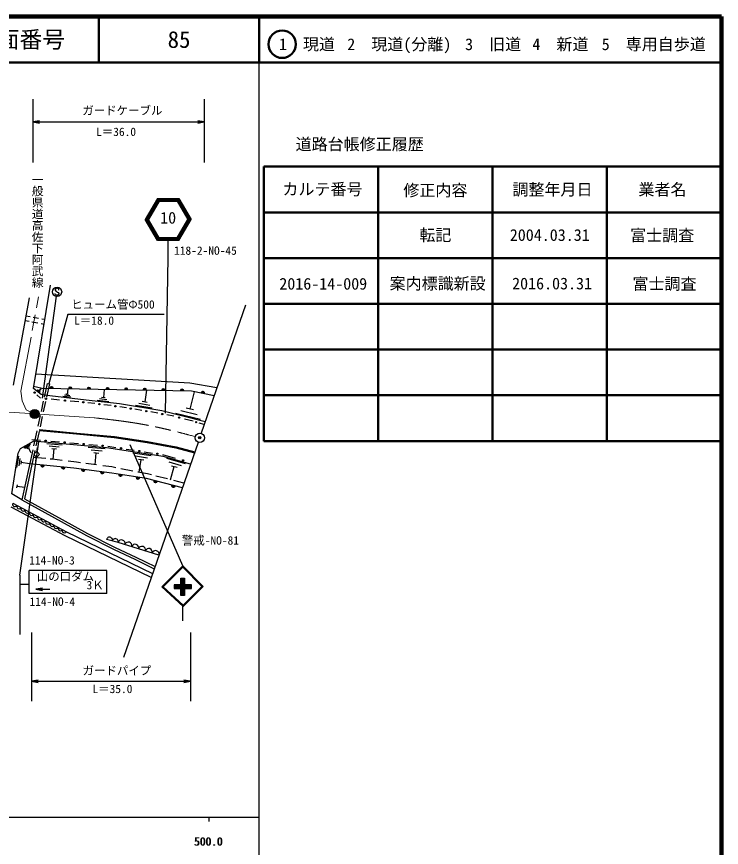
# Model space of a CAD drawing. Units: millimetres, scale not verified. Extents: x 40000 to 680000, y 20000 to 380000.
# Drawn here: x 526006 to 680000, y 198357 to 380000 of the extents above; entities that cross this region are included whole.
import ezdxf
from ezdxf.enums import TextEntityAlignment as Align

# ---------------------------------------------------------------- set-up
doc = ezdxf.new("R2010")
doc.units = ezdxf.units.MM
doc.header["$LTSCALE"] = 1000
doc.header["$PDMODE"] = 32
doc.header["$PDSIZE"] = 500
doc.linetypes.add('CHAIN', pattern=[18.5, 12, -1.5, 3.5, -1.5])
for name, color, linetype, lineweight in [('M-BGD', 7, 'Continuous', 25), ('M-BMK', 2, 'CHAIN', 13), ('M-BMK-SRVR', 3, 'Continuous', 25), ('M-STR-HTXT', 7, 'Continuous', 13), ('M-STR-STR3', 7, 'Continuous', 25), ('M-STR-STRC', 7, 'Continuous', 25), ('M-TTL', 2, 'Continuous', 140), ('M-TTL-BAND', 7, 'Continuous', 25), ('M-TTL-FRAM', 2, 'Continuous', 50), ('M-TTL-LINE', 7, 'Continuous', 50)]:
    doc.layers.add(name, color=color, linetype=linetype, lineweight=lineweight)
doc.layers.add('M-OTRS', color=6, linetype='Continuous')
doc.layers.add('M-TTL-TXT', color=7, linetype='Continuous')
doc.styles.add('@ＭＳ ゴシック', font='')
doc.styles.add('ＭＳ ゴシック', font='')
doc.styles.get('@ＭＳ ゴシック').set_extended_font_data('@MS Gothic')
doc.styles.get('ＭＳ ゴシック').set_extended_font_data('MS Gothic')

# ---------------------------------------------------------------- blocks, each defined once
blk = doc.blocks.new('open_arrow')
at = {"color": 0, "linetype": 'Continuous', "lineweight": -2}
blk.add_lwpolyline([(7.5, 1.25), (0, 0), (7.5, -1.25)], dxfattribs=at)

msp = doc.modelspace()

# ---------------------------------------------------------------- linework, layer by layer
at = {"layer": 'M-BGD'}
for p, q in [((529657, 298725), (533429, 321273)), ((528735, 318480), (525251, 299416)), ((528026, 314599), (528943, 314427)), ((529596, 314304), (530787, 314079)), ((527842, 313593), (528712, 313418)), ((529344, 313291), (530608, 313037)), ((531384, 312881), (532004, 312756)), ((531543, 313937), (532182, 313817)), ((563850, 299839), (530171, 301801)), ((532680, 299814), (532020, 296780)), ((532680, 299814), (533168, 299708)), ((569776, 298844), (563850, 299839)), ((531356, 297401), (529657, 298725)), ((531605, 298723), (529723, 299121)), ((531161, 297805), (530471, 298345)), ((531121, 298005), (530671, 298355)), ((531081, 298205), (530871, 298365)), ((531361, 298775), (530981, 298285)), ((564205, 298115), (531605, 298723)), ((533168, 299708), (532531, 296775)), ((537201, 298615), (537061, 297395)), ((545161, 298475), (544961, 296705)), ((554411, 298295), (554001, 295745)), ((564821, 297995), (563871, 294205)), ((569177, 297115), (564205, 298115)), ((531250, 296543), (530439, 297309)), ((533228, 297113), (531356, 297401)), ((541204, 296162), (533228, 297113)), ((535407, 296163), (533559, 296332)), ((537871, 296765), (536121, 296975)), ((537601, 297065), (536461, 297205)), ((537321, 297365), (536791, 297425)), ((548490, 295327), (541204, 296162)), ((546131, 295795), (543601, 296085)), ((545741, 296225), (544091, 296415)), ((545341, 296655), (544581, 296745)), ((531830, 295904), (531348, 293689)), ((532325, 295827), (531839, 293590)), ((539565, 295783), (537717, 295952)), ((543114, 295377), (541536, 295557)), ((546663, 294971), (545085, 295152)), ((557762, 293801), (548490, 295327)), ((550009, 294439), (548522, 294676)), ((555631, 294355), (551991, 294955)), ((555091, 295005), (552721, 295395)), ((554541, 295655), (553451, 295835)), ((564681, 293995), (563051, 294405)), ((531149, 292772), (530641, 290435)), ((531620, 292585), (531120, 290285)), ((553355, 293907), (551868, 294143)), ((556853, 293273), (555299, 293555)), ((567206, 291420), (557762, 293801)), ((560352, 292639), (558797, 292921)), ((566161, 291895), (560741, 293255)), ((565421, 292945), (561901, 293835)), ((564560, 291524), (562689, 292019)), ((567000, 290827), (565916, 291137)), ((530430, 289467), (529714, 286169)), ((530903, 289289), (530217, 286131)), ((531034, 289742), (531015, 289543)), ((531015, 289543), (539111, 288759)), ((531034, 289742), (539130, 288959)), ((539130, 288959), (547357, 288175)), ((526852, 285553), (529702, 287147)), ((529347, 287527), (531191, 287364)), ((537644, 286455), (529702, 287147)), ((533497, 287160), (535342, 286997)), ((539111, 288759), (547333, 287976)), ((547333, 287976), (554550, 286890)), ((547357, 288175), (554583, 287087)), ((554583, 287087), (560851, 285911)), ((526369, 284539), (526852, 285553)), ((529516, 285260), (527138, 274324)), ((527551, 285715), (529071, 286565)), ((527951, 285645), (528941, 286195)), ((528341, 285565), (528801, 285815)), ((529161, 284625), (528571, 285695)), ((530451, 284805), (530571, 285795)), ((532611, 286695), (535961, 286405)), ((533151, 286145), (535331, 285955)), ((533691, 285585), (534701, 285495)), ((533991, 283195), (534201, 285545)), ((545617, 285748), (537644, 286455)), ((537648, 286794), (539493, 286631)), ((541661, 285895), (545361, 285565)), ((541799, 286427), (543643, 286264)), ((542261, 285285), (544671, 285075)), ((558052, 283846), (545617, 285748)), ((545949, 286060), (547718, 285791)), ((549929, 285454), (551698, 285185)), ((554550, 286890), (560807, 285716)), ((560807, 285716), (564872, 284635)), ((560851, 285911), (564923, 284828)), ((524969, 275653), (526369, 284539)), ((526081, 281385), (526471, 283895)), ((526531, 281765), (526781, 283405)), ((530003, 285146), (527706, 274583)), ((532364, 283356), (529609, 283617)), ((530301, 283815), (530121, 282835)), ((542851, 284665), (543971, 284575)), ((543181, 282025), (543411, 284625)), ((551391, 284655), (555381, 284055)), ((552001, 283955), (554601, 283565)), ((553908, 284848), (555677, 284579)), ((557888, 284242), (560653, 283458)), ((563998, 282155), (558052, 283846)), ((558731, 283445), (562841, 282275)), ((526971, 282145), (527091, 282905)), ((528791, 282245), (527031, 282525)), ((538487, 281298), (528857, 282229)), ((533791, 283221), (533340, 283264)), ((535950, 282958), (533791, 283221)), ((539062, 282578), (537272, 282797)), ((539945, 282461), (539062, 282578)), ((543490, 281988), (541092, 282308)), ((546776, 281550), (544821, 281810)), ((547701, 281368), (546776, 281550)), ((552611, 283245), (553811, 283065)), ((552781, 280365), (553211, 283155)), ((559281, 282625), (561951, 281865)), ((559621, 278755), (560441, 281635)), ((559821, 281805), (561051, 281455)), ((546796, 280213), (538487, 281298)), ((554393, 278992), (546796, 280213)), ((551400, 280640), (548765, 281159)), ((554619, 280007), (552516, 280421)), ((555507, 279785), (554619, 280007)), ((562215, 277006), (554393, 278992)), ((558994, 278914), (556455, 279548)), ((562567, 278022), (560340, 278578)), ((526071, 276945), (526181, 277625)), ((527701, 277035), (526131, 277285)), ((527138, 274324), (524969, 275653)), ((527138, 274324), (535711, 269630)), ((527706, 274583), (535952, 270068)), ((524760, 272814), (536510, 266578)), ((525182, 273609), (536917, 267381)), ((535711, 269630), (541253, 266566)), ((535952, 270068), (541486, 267008)), ((536917, 267381), (555719, 258245)), ((536510, 266578), (555326, 257435)), ((541253, 266566), (547348, 263502)), ((541486, 267008), (547567, 263951)), ((548192, 265054), (545663, 265686)), ((547348, 263502), (551846, 261383)), ((547567, 263951), (552063, 261834)), ((557097, 262225), (548192, 265054)), ((552063, 261834), (556248, 259772)), ((551846, 261383), (556083, 259296))]:
    msp.add_line(p, q, dxfattribs=at)
for centre, radius in [((529932, 297788), 150), ((529932, 297788), 100), ((529932, 297788), 50), ((532405, 296437), 150), ((532405, 296437), 100), ((532405, 296437), 50), ((536562, 296057), 150), ((536562, 296057), 100), ((536562, 296057), 50), ((540550, 295670), 150), ((540550, 295670), 100), ((540550, 295670), 50), ((544099, 295264), 150), ((544099, 295264), 100), ((544099, 295264), 50), ((547592, 294823), 150), ((547592, 294823), 100), ((547592, 294823), 50), ((550938, 294291), 150), ((550938, 294291), 100), ((550938, 294291), 50), ((529943, 293126), 1000), ((529943, 293126), 900), ((529943, 293126), 800), ((529943, 293126), 700), ((529943, 293126), 600), ((529943, 293126), 500), ((529943, 293126), 400), ((529943, 293126), 300), ((529943, 293126), 200), ((529943, 293126), 100), ((554327, 293731), 150), ((554327, 293731), 100), ((554327, 293731), 50), ((557825, 293097), 150), ((557825, 293097), 100), ((557825, 293097), 50), ((561521, 292329), 150), ((561521, 292329), 100), ((561521, 292329), 50), ((565238, 291330), 150), ((565238, 291330), 100), ((565238, 291330), 50), ((532344, 287262), 150), ((532344, 287262), 100), ((532344, 287262), 50), ((536495, 286896), 150), ((536495, 286896), 100), ((536495, 286896), 50), ((540646, 286529), 150), ((540646, 286529), 100), ((540646, 286529), 50), ((544796, 286162), 150), ((544796, 286162), 100), ((544796, 286162), 50), ((548823, 285623), 150), ((548823, 285623), 100), ((548823, 285623), 50), ((530395, 284306), 500), ((552803, 285016), 150), ((552803, 285016), 100), ((552803, 285016), 50), ((556783, 284410), 150), ((556783, 284410), 100), ((556783, 284410), 50), ((562382, 282969), 150), ((562382, 282969), 100), ((562382, 282969), 50)]:
    msp.add_circle(centre, radius, dxfattribs=at)
for centre, radius, start, end in [((533642, 298685), 400, 358.93084, 178.93084), ((533642, 298685), 400, 358.93084, 178.93084), ((533642, 298685), 350, 358.93084, 178.93084), ((533642, 298685), 300, 358.93084, 178.93084), ((533642, 298685), 250, 358.93084, 178.93084), ((533642, 298685), 200, 358.93084, 178.93084), ((533642, 298685), 150, 358.93084, 178.93084), ((533642, 298685), 100, 358.93084, 178.93084), ((533642, 298685), 50, 358.93084, 178.93084), ((537717, 298609), 400, 358.93084, 178.93084), ((537717, 298609), 400, 358.93084, 178.93084), ((537717, 298609), 350, 358.93084, 178.93084), ((537717, 298609), 300, 358.93084, 178.93084), ((537717, 298609), 250, 358.93084, 178.93084), ((537717, 298609), 200, 358.93084, 178.93084), ((537717, 298609), 150, 358.93084, 178.93084), ((537717, 298609), 100, 358.93084, 178.93084), ((537717, 298609), 50, 358.93084, 178.93084), ((541792, 298533), 400, 358.93084, 178.93084), ((541792, 298533), 400, 358.93084, 178.93084), ((541792, 298533), 350, 358.93084, 178.93084), ((541792, 298533), 300, 358.93084, 178.93084), ((541792, 298533), 250, 358.93084, 178.93084), ((541792, 298533), 200, 358.93084, 178.93084), ((541792, 298533), 150, 358.93084, 178.93084), ((541792, 298533), 100, 358.93084, 178.93084), ((541792, 298533), 50, 358.93084, 178.93084), ((545867, 298457), 400, 358.93084, 178.93084), ((545867, 298457), 400, 358.93084, 178.93084), ((545867, 298457), 350, 358.93084, 178.93084), ((545867, 298457), 300, 358.93084, 178.93084), ((545867, 298457), 250, 358.93084, 178.93084), ((545867, 298457), 200, 358.93084, 178.93084), ((545867, 298457), 150, 358.93084, 178.93084), ((545867, 298457), 100, 358.93084, 178.93084), ((545867, 298457), 50, 358.93084, 178.93084), ((549942, 298381), 400, 358.93084, 178.93084), ((549942, 298381), 400, 358.93084, 178.93084), ((549942, 298381), 350, 358.93084, 178.93084), ((549942, 298381), 300, 358.93084, 178.93084), ((549942, 298381), 250, 358.93084, 178.93084), ((549942, 298381), 200, 358.93084, 178.93084), ((549942, 298381), 150, 358.93084, 178.93084), ((549942, 298381), 100, 358.93084, 178.93084), ((549942, 298381), 50, 358.93084, 178.93084), ((554017, 298305), 400, 358.93084, 178.93084), ((554017, 298305), 400, 358.93084, 178.93084), ((554017, 298305), 350, 358.93084, 178.93084), ((554017, 298305), 300, 358.93084, 178.93084), ((554017, 298305), 250, 358.93084, 178.93084), ((554017, 298305), 200, 358.93084, 178.93084), ((554017, 298305), 150, 358.93084, 178.93084), ((554017, 298305), 100, 358.93084, 178.93084), ((554017, 298305), 50, 358.93084, 178.93084), ((558092, 298229), 400, 358.93084, 178.93084), ((558092, 298229), 400, 358.93084, 178.93084), ((558092, 298229), 350, 358.93084, 178.93084), ((558092, 298229), 300, 358.93084, 178.93084), ((558092, 298229), 250, 358.93084, 178.93084), ((558092, 298229), 200, 358.93084, 178.93084), ((558092, 298229), 150, 358.93084, 178.93084), ((558092, 298229), 100, 358.93084, 178.93084), ((558092, 298229), 50, 358.93084, 178.93084), ((562167, 298153), 400, 358.93084, 178.93084), ((562167, 298153), 400, 358.93084, 178.93084), ((562167, 298153), 350, 358.93084, 178.93084), ((562167, 298153), 300, 358.93084, 178.93084), ((562167, 298153), 250, 358.93084, 178.93084), ((562167, 298153), 200, 358.93084, 178.93084), ((562167, 298153), 150, 358.93084, 178.93084), ((562167, 298153), 100, 358.93084, 178.93084), ((562167, 298153), 50, 358.93084, 178.93084), ((566691, 297615), 400, 348.63173, 168.63173), ((566691, 297615), 400, 348.63173, 168.63173), ((566691, 297615), 350, 348.63173, 168.63173), ((566691, 297615), 300, 348.63173, 168.63173), ((566691, 297615), 250, 348.63173, 168.63173), ((566691, 297615), 200, 348.63173, 168.63173), ((566691, 297615), 150, 348.63173, 168.63173), ((566691, 297615), 100, 348.63173, 168.63173), ((566691, 297615), 50, 348.63173, 168.63173), ((531645, 281959), 400, 174.47927, 354.47927), ((531645, 281959), 400, 174.47927, 354.47927), ((531645, 281959), 350, 174.47927, 354.47927), ((531645, 281959), 300, 174.47927, 354.47927), ((531645, 281959), 250, 174.47927, 354.47927), ((531645, 281959), 200, 174.47927, 354.47927), ((531645, 281959), 150, 174.47927, 354.47927), ((531645, 281959), 100, 174.47927, 354.47927), ((531645, 281959), 50, 174.47927, 354.47927), ((536207, 281518), 400, 174.47927, 354.47927), ((536207, 281518), 400, 174.47927, 354.47927), ((536207, 281518), 350, 174.47927, 354.47927), ((536207, 281518), 300, 174.47927, 354.47927), ((536207, 281518), 250, 174.47927, 354.47927), ((536207, 281518), 200, 174.47927, 354.47927), ((536207, 281518), 150, 174.47927, 354.47927), ((536207, 281518), 100, 174.47927, 354.47927), ((536207, 281518), 50, 174.47927, 354.47927), ((540565, 281027), 400, 172.55859, 352.55859), ((540565, 281027), 400, 172.55859, 352.55859), ((540565, 281027), 350, 172.55859, 352.55859), ((540565, 281027), 300, 172.55859, 352.55859), ((540565, 281027), 250, 172.55859, 352.55859), ((540565, 281027), 200, 172.55859, 352.55859), ((540565, 281027), 150, 172.55859, 352.55859), ((540565, 281027), 100, 172.55859, 352.55859), ((540565, 281027), 50, 172.55859, 352.55859), ((544719, 280484), 400, 172.55859, 352.55859), ((544719, 280484), 400, 172.55859, 352.55859), ((544719, 280484), 350, 172.55859, 352.55859), ((544719, 280484), 300, 172.55859, 352.55859), ((544719, 280484), 250, 172.55859, 352.55859), ((544719, 280484), 200, 172.55859, 352.55859), ((544719, 280484), 150, 172.55859, 352.55859), ((544719, 280484), 100, 172.55859, 352.55859), ((544719, 280484), 50, 172.55859, 352.55859), ((548696, 279908), 400, 170.86982, 350.86982), ((548696, 279908), 400, 170.86982, 350.86982), ((548696, 279908), 350, 170.86982, 350.86982), ((548696, 279908), 300, 170.86982, 350.86982), ((548696, 279908), 250, 170.86982, 350.86982), ((548696, 279908), 200, 170.86982, 350.86982), ((548696, 279908), 150, 170.86982, 350.86982), ((548696, 279908), 100, 170.86982, 350.86982), ((548696, 279908), 50, 170.86982, 350.86982), ((552494, 279297), 400, 170.86982, 350.86982), ((552494, 279297), 400, 170.86982, 350.86982), ((552494, 279297), 350, 170.86982, 350.86982), ((552494, 279297), 300, 170.86982, 350.86982), ((552494, 279297), 250, 170.86982, 350.86982), ((552494, 279297), 200, 170.86982, 350.86982), ((552494, 279297), 150, 170.86982, 350.86982), ((552494, 279297), 100, 170.86982, 350.86982), ((552494, 279297), 50, 170.86982, 350.86982), ((556349, 278495), 400, 165.752, 345.752), ((556349, 278495), 400, 165.752, 345.752), ((556349, 278495), 350, 165.752, 345.752), ((556349, 278495), 300, 165.752, 345.752), ((556349, 278495), 250, 165.752, 345.752), ((556349, 278495), 200, 165.752, 345.752), ((556349, 278495), 150, 165.752, 345.752), ((556349, 278495), 100, 165.752, 345.752), ((556349, 278495), 50, 165.752, 345.752), ((560260, 277502), 400, 165.752, 345.752), ((560260, 277502), 400, 165.752, 345.752), ((560260, 277502), 350, 165.752, 345.752), ((560260, 277502), 300, 165.752, 345.752), ((560260, 277502), 250, 165.752, 345.752), ((560260, 277502), 200, 165.752, 345.752), ((560260, 277502), 150, 165.752, 345.752), ((560260, 277502), 100, 165.752, 345.752), ((560260, 277502), 50, 165.752, 345.752), ((525634, 273369), 511, 152.04388, 332.04388), ((526536, 272890), 511, 152.04388, 332.04388), ((527439, 272411), 511, 152.04388, 332.04388), ((528342, 271932), 511, 152.04388, 332.04388), ((529244, 271453), 511, 152.04388, 332.04388), ((530147, 270974), 511, 152.04388, 332.04388), ((531050, 270495), 511, 152.04388, 332.04388), ((531952, 270016), 511, 152.04388, 332.04388), ((532855, 269537), 511, 152.04388, 332.04388), ((533758, 269058), 511, 152.04388, 332.04388), ((534661, 268579), 511, 152.04388, 332.04388), ((535563, 268099), 511, 152.04388, 332.04388), ((536466, 267620), 511, 152.04388, 332.04388), ((546296, 265528), 652, 345.96376, 165.96376), ((547560, 265212), 652, 345.96376, 165.96376), ((548934, 264818), 779, 342.3743, 162.3743), ((550418, 264347), 779, 342.3743, 162.3743), ((551903, 263875), 779, 342.3743, 162.3743), ((553387, 263404), 779, 342.3743, 162.3743), ((554871, 262932), 779, 342.3743, 162.3743), ((556355, 262461), 779, 342.3743, 162.3743)]:
    msp.add_arc(centre, radius, start, end, dxfattribs=at)
at = {"layer": 'M-BMK'}
for p, q in [((526940, 298115), (530794, 318699)), ((527194, 295985), (526940, 298115)), ((528106, 294059), (527194, 295985)), ((520152, 293814), (528947, 293222)), ((528995, 293607), (528106, 294059)), ((530942, 293088), (542925, 292282))]:
    msp.add_line(p, q, dxfattribs=at)
msp.add_open_spline([(542925, 292282), (545633, 291984), (548341, 291686), (551033, 291273), (553410, 290908), (555774, 290455), (558119, 289919), (560450, 289387), (562760, 288773), (565071, 288160)], degree=3, knots=[0, 0, 0, 0, 1, 1, 1, 2, 2, 2, 3, 3, 3, 3], dxfattribs=at)
at = {"layer": 'M-BMK-SRVR'}
for p, q in [((576028, 316902), (566337, 288910)), ((565644, 286910), (549366, 239896))]:
    msp.add_line(p, q, dxfattribs=at)
msp.add_circle((566039, 287908), 1000, dxfattribs=at)
at = {"layer": 'M-OTRS'}
msp.add_point((566027, 287936), dxfattribs=at)
at = {"layer": 'M-STR-STR3'}
for p, q in [((529548, 361947), (529548, 348101)), ((567014, 361947), (567014, 348101)), ((529548, 356962), (567014, 356962)), ((537198, 314961), (533026, 299739)), ((537258, 314961), (558259, 314961)), ((529287, 245333), (529287, 230334)), ((563971, 245333), (563971, 230334)), ((529287, 234669), (563971, 234669))]:
    msp.add_line(p, q, dxfattribs=at)
at = {"layer": 'M-STR-STRC'}
for p, q in [((556774, 340265), (554118, 335665)), ((556861, 340115), (554292, 335665)), ((556947, 339965), (554465, 335665)), ((557034, 339815), (554638, 335665)), ((556774, 340265), (561467, 340265)), ((556861, 340115), (561380, 340115)), ((556947, 339965), (561294, 339965)), ((557034, 339815), (561207, 339815)), ((561207, 339815), (563603, 335665)), ((561294, 339965), (563776, 335665)), ((561380, 340115), (563950, 335665)), ((561467, 340265), (564123, 335665)), ((557121, 339665), (554811, 335665)), ((557121, 339665), (561121, 339665)), ((561121, 339665), (563430, 335665)), ((556774, 331065), (554118, 335665)), ((556861, 331215), (554292, 335665)), ((556947, 331365), (554465, 335665)), ((557034, 331515), (554638, 335665)), ((557121, 331665), (554811, 335665)), ((561121, 331665), (563430, 335665)), ((561207, 331515), (563603, 335665)), ((561294, 331365), (563776, 335665)), ((561380, 331215), (563950, 335665)), ((561467, 331065), (564123, 335665)), ((561467, 331065), (556774, 331065)), ((561380, 331215), (556861, 331215)), ((561294, 331365), (556947, 331365)), ((561207, 331515), (557034, 331515)), ((561121, 331665), (557121, 331665)), ((559071, 331065), (559071, 327366)), ((559071, 327366), (558433, 293331)), ((534567, 320532), (534443, 320347)), ((534443, 320347), (534446, 320216)), ((534446, 320216), (534509, 320087)), ((534509, 320087), (534765, 319905)), ((534759, 320598), (534567, 320532)), ((534881, 320595), (534759, 320598)), ((534765, 319905), (534894, 319773)), ((535131, 320476), (534881, 320595)), ((534894, 319773), (535073, 319657)), ((535194, 320345), (535131, 320476)), ((535194, 320216), (535194, 320345)), ((534621, 318862), (531593, 296563)), ((534446, 319368), (534443, 319489)), ((534486, 319265), (534446, 319368)), ((534570, 319154), (534486, 319265)), ((534757, 319094), (534570, 319154)), ((534891, 319094), (534757, 319094)), ((534991, 319123), (534891, 319094)), ((535133, 319215), (534991, 319123)), ((535073, 319657), (535199, 319457)), ((535194, 319347), (535133, 319215)), ((535199, 319457), (535194, 319347)), ((526741, 257902), (530831, 287048)), ((562322, 259914), (550790, 286390)), ((562322, 259914), (557764, 255357)), ((557805, 255319), (562340, 259782)), ((562245, 259837), (557941, 255404)), ((566745, 255402), (562322, 259914)), ((566599, 255364), (562329, 259793)), ((545741, 258902), (528741, 258902)), ((528741, 253902), (528741, 258902)), ((545741, 253902), (545741, 258902)), ((562320, 259630), (558052, 255361)), ((566464, 255403), (562320, 259630)), ((526741, 257902), (526741, 244902)), ((561874, 257251), (562674, 257251)), ((561874, 253453), (561874, 257251)), ((561874, 257169), (561956, 253515)), ((561996, 257251), (562016, 253495)), ((562095, 257251), (562095, 253515)), ((562214, 257251), (562175, 253476)), ((562314, 257251), (562314, 253515)), ((562453, 257251), (562393, 253515)), ((562397, 257173), (562443, 256645)), ((562532, 257251), (562532, 253515)), ((562602, 257173), (562532, 253539)), ((562674, 257251), (562674, 253453)), ((526752, 255902), (528741, 255902)), ((530226, 254792), (533226, 254792)), ((557764, 255357), (562366, 251023)), ((557911, 255374), (562389, 251115)), ((558052, 255361), (562362, 251302)), ((560401, 255772), (560401, 254972)), ((564199, 255772), (560401, 255772)), ((560401, 255700), (564112, 255700)), ((560401, 255580), (564112, 255600)), ((560401, 255461), (564112, 255461)), ((560401, 255322), (564112, 255402)), ((560401, 255223), (564053, 255302)), ((560401, 255183), (564073, 255223)), ((560401, 255084), (564112, 255124)), ((560401, 254972), (564199, 254972)), ((562359, 251144), (566638, 255404)), ((562362, 251302), (566464, 255403)), ((562366, 251023), (566745, 255402)), ((563232, 255532), (564111, 255600)), ((563481, 255049), (564081, 255123)), ((563979, 255092), (564111, 254972)), ((564097, 255561), (564033, 255594)), ((564155, 255092), (564094, 255599)), ((564199, 254972), (564199, 255772)), ((545741, 253902), (528741, 253902)), ((562674, 253453), (561874, 253453)), ((562602, 253539), (562674, 253964)), ((562322, 247914), (562322, 251112))]:
    msp.add_line(p, q, dxfattribs=at)
msp.add_circle((534851, 319835), 1000, dxfattribs=at)
at = {"layer": 'M-TTL'}
for p, q in [((680000, 380000), (40000, 380000)), ((680000, 20000), (680000, 380000))]:
    msp.add_line(p, q, dxfattribs=at)
at = {"layer": 'M-TTL-BAND'}
for p, q in [((579000, 20000), (579000, 370000)), ((40000, 205000), (579000, 205000)), ((568000, 205000), (568000, 204000))]:
    msp.add_line(p, q, dxfattribs=at)
at = {"layer": 'M-TTL-FRAM'}
for p, q in [((580000, 347197), (580000, 287197)), ((580000, 347197), (680000, 347197)), ((580000, 287197), (680000, 287197))]:
    msp.add_line(p, q, dxfattribs=at)
at = {"layer": 'M-TTL-LINE'}
for p, q in [((543997, 380000), (543997, 370000)), ((579000, 380000), (579000, 370000)), ((40000, 370000), (680000, 370000)), ((605000, 347197), (605000, 287197)), ((630000, 347197), (630000, 287197)), ((655000, 347197), (655000, 287197)), ((580000, 337197), (680000, 337197)), ((580000, 327197), (680000, 327197)), ((580000, 317197), (680000, 317197)), ((580000, 307197), (680000, 307197)), ((580000, 297197), (680000, 297197))]:
    msp.add_line(p, q, dxfattribs=at)
msp.add_circle((584031, 373958), 3000, dxfattribs=at)

# ---------------------------------------------------------------- block references
at = {"layer": 'M-STR-STR3', "xscale": 193, "yscale": 193}
for p in [(529548, 356962), (529287, 234669)]:
    msp.add_blockref('open_arrow', p, dxfattribs=at)
at = {"layer": 'M-STR-STR3', "xscale": 193, "yscale": 193, "rotation": 180}
for p in [(567014, 356962), (563971, 234669)]:
    msp.add_blockref('open_arrow', p, dxfattribs=at)
at = {"layer": 'M-STR-STRC', "xscale": 193, "yscale": 193}
msp.add_blockref('open_arrow', (530226, 254792), dxfattribs=at)

# ---------------------------------------------------------------- texts
at = {"layer": 'M-STR-HTXT', "style": '@ＭＳ ゴシック'}
msp.add_text('一般県道高佐下阿武線', height=1833, rotation=270, dxfattribs=at).set_placement((529075, 345631), align=Align.BOTTOM_LEFT)
at = {"layer": 'M-STR-STR3', "style": 'ＭＳ ゴシック'}
for s, p in [('ガードケーブル', (540360, 360389)), ('L＝36.0', (543367, 355728)), ('ヒューム管Φ500', (537927, 317987)), ('L＝18.0', (538564, 314465)), ('ガードパイプ', (540414, 237921)), ('L＝35.0', (542575, 233924))]:
    msp.add_text(s, height=1833, dxfattribs=at).set_placement(p, align=Align.TOP_LEFT)
at = {"layer": 'M-STR-STRC', "style": 'ＭＳ ゴシック'}
for s, height, p in [('10', 2566, (557371, 333965)), ('118-2-NO-45', 1833, (560407, 327377)), ('警戒-NO-81', 1833, (562113, 264006)), ('114-NO-3', 1833, (528741, 259652)), ('山の口ダム', 1833, (530416, 256114)), ('3Ｋ', 1833, (541284, 254241)), ('114-NO-4', 1833, (528803, 250621))]:
    msp.add_text(s, height=height, dxfattribs=at).set_placement(p, align=Align.BOTTOM_LEFT)
at = {"layer": 'M-TTL-BAND', "style": 'ＭＳ ゴシック'}
for p in [(567844, 198195), (568000, 198195)]:
    msp.add_text('500.0', height=1833, dxfattribs=at).set_placement(p, align=Align.BOTTOM_CENTER)
at = {"layer": 'M-TTL-TXT', "style": 'ＭＳ ゴシック'}
for s, height, p in [('図面番号', 3666, (526622, 375000)), ('85', 3666, (561497, 375000)), ('1\u3000現道', 2566, (589448, 373958)), ('2\u3000現道(分離)', 2566, (609619, 373958)), ('3\u3000旧道', 2566, (630121, 373958)), ('4\u3000新道', 2566, (644824, 373958)), ('5\u3000専用自歩道', 2566, (665228, 373958)), ('道路台帳修正履歴', 2566, (600968, 352113)), ('カルテ番号', 2566, (592839, 342277)), ('修正内容', 2566, (617509, 342023)), ('調整年月日', 2566, (643089, 342197)), ('業者名', 2566, (667134, 342197)), ('転記', 2566, (617500, 332245)), ('2004.03.31', 2566, (642500, 332245)), ('富士調査', 2566, (667077, 332189)), ('2016-14-009', 2566, (593005, 321590)), ('案内標識新設', 2566, (618005, 321647)), ('2016.03.31', 2566, (643005, 321647)), ('富士調査', 2566, (667582, 321590))]:
    msp.add_text(s, height=height, dxfattribs=at).set_placement(p, align=Align.MIDDLE_CENTER)

doc.saveas('drawing.dxf')
